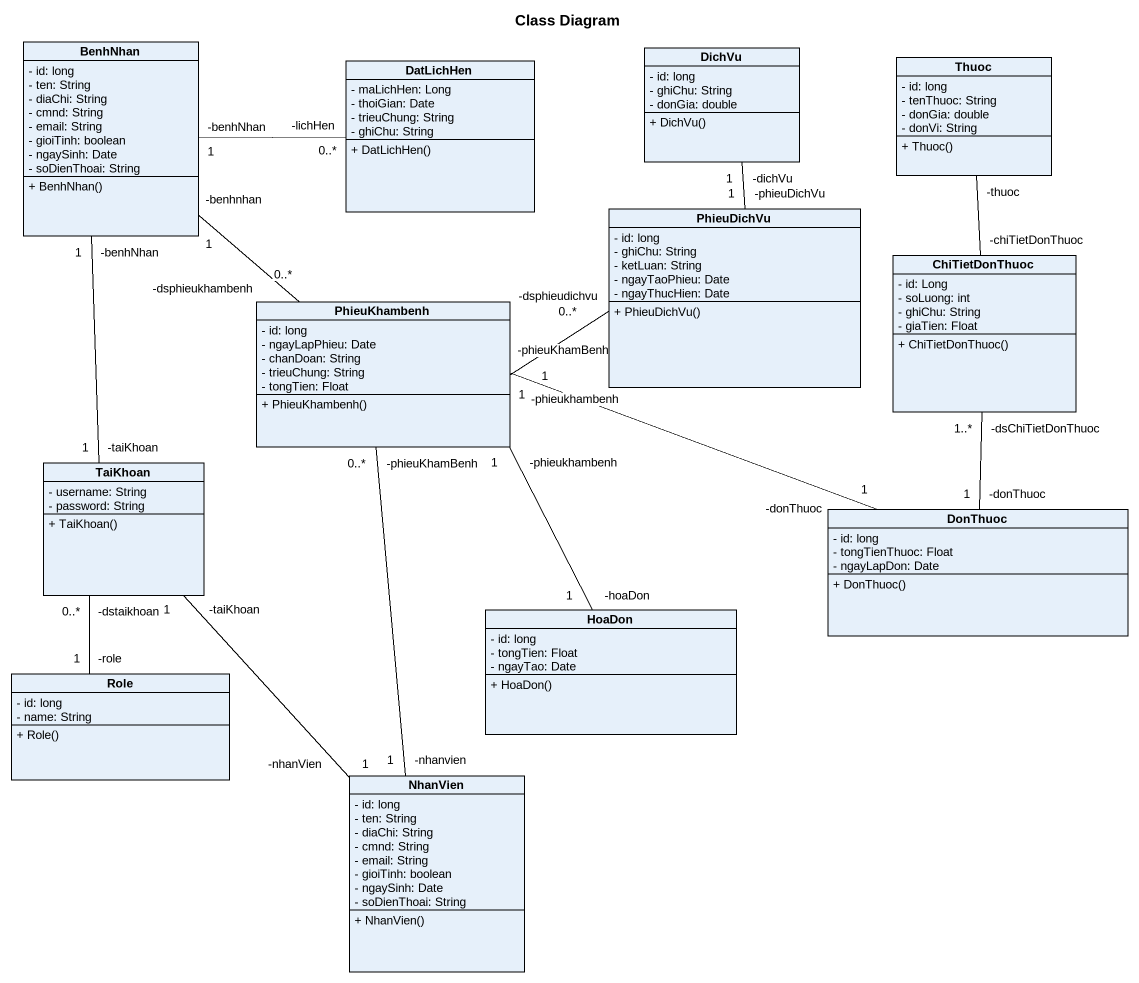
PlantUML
@startuml
title Class Diagram
hide circle
hide empty members
skinparam classAttributeIconSize 0
class BenhNhan {
  - id: long
  - ten: String
  - diaChi: String
  - cmnd: String
  - email: String
  - gioiTinh: boolean
  - ngaySinh: Date
  - soDienThoai: String
  + BenhNhan()
}
class DichVu {
  - id: long
  - ghiChu: String
  - donGia: double
  + DichVu()
}
class DatLichHen {
  - maLichHen: Long
  - thoiGian: Date
  - trieuChung: String
  - ghiChu: String
  + DatLichHen()
}
class Thuoc {
  - id: long
  - tenThuoc: String
  - donGia: double
  - donVi: String
  + Thuoc()
}
class PhieuDichVu {
  - id: long
  - ghiChu: String
  - ketLuan: String
  - ngayTaoPhieu: Date
  - ngayThucHien: Date
  + PhieuDichVu()
}
class PhieuKhambenh {
  - id: long
  - ngayLapPhieu: Date
  - chanDoan: String
  - trieuChung: String
  - tongTien: Float
  + PhieuKhambenh()
}
class ChiTietDonThuoc {
  - id: Long
  - soLuong: int
  - ghiChu: String
  - giaTien: Float
  + ChiTietDonThuoc()
}
class TaiKhoan {
  - username: String
  - password: String
  + TaiKhoan()
}
class DonThuoc {
  - id: long
  - tongTienThuoc: Float
  - ngayLapDon: Date
  + DonThuoc()
}
class HoaDon {
  - id: long
  - tongTien: Float
  - ngayTao: Date
  + HoaDon()
}
class Role {
  - id: long
  - name: String
  + Role()
}
class NhanVien {
  - id: long
  - ten: String
  - diaChi: String
  - cmnd: String
  - email: String
  - gioiTinh: boolean
  - ngaySinh: Date
  - soDienThoai: String
  + NhanVien()
}
BenhNhan "-benhnhan\n1" -- "-dsphieukhambenh\n0..*" PhieuKhambenh
BenhNhan "-benhNhan\n1" -- "-taiKhoan\n1" TaiKhoan
DatLichHen "-lichHen\n0..*" -left- "-benhNhan\n1" BenhNhan
PhieuDichVu "-phieuDichVu\n1" -up- "-dichVu\n1" DichVu
PhieuKhambenh "-phieuKhamBenh\n1" -right- "-dsphieudichvu\n0..*" PhieuDichVu
PhieuKhambenh "-phieuKhamBenh\n0..*" -- "-nhanvien\n1" NhanVien
ChiTietDonThuoc "-chiTietDonThuoc" -up- "-thuoc" Thuoc
TaiKhoan "-dstaikhoan\n0..*" -- "-role\n1" Role
DonThuoc "-donThuoc\n1" -left- "-phieukhambenh\n1" PhieuKhambenh
DonThuoc "-donThuoc\n1" -up- "-dsChiTietDonThuoc\n1..*" ChiTietDonThuoc
HoaDon "-hoaDon\n1" -up- "-phieukhambenh\n1" PhieuKhambenh
NhanVien "-nhanVien\n1" -up- "-taiKhoan\n1" TaiKhoan
@enduml
